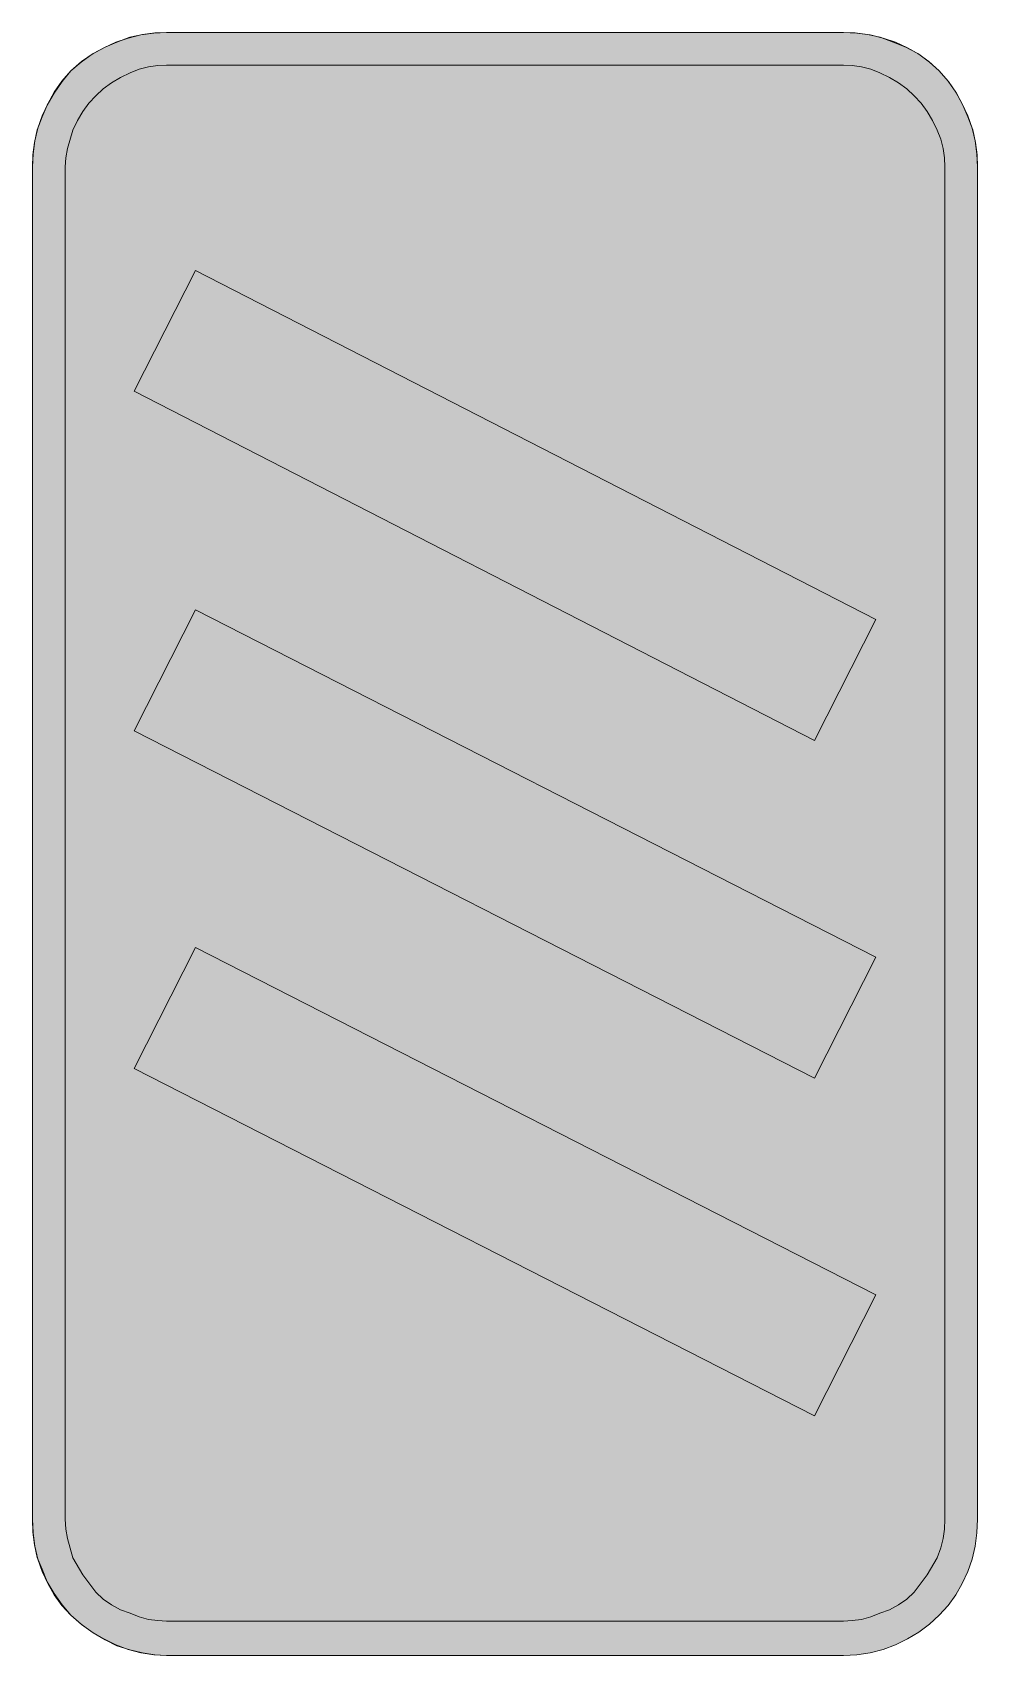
# Model space of a CAD drawing. Header units: metres. Extents: x 205 to 353, y 10 to 264.
import ezdxf

# ---------------------------------------------------------------- set-up
doc = ezdxf.new("R2010")
doc.units = ezdxf.units.M
for name, color, linetype, true_color in [('FILL_BLUE_0000FF', 7, 'Continuous', 0x0000ff), ('FILL_WHITE_FFFFFF', 7, 'Continuous', 0xffffff), ('STROKE_BLUE_0000FF', 7, 'Continuous', 0x0000ff)]:
    doc.layers.add(name, color=color, linetype=linetype, true_color=true_color)

msp = doc.modelspace()

# ---------------------------------------------------------------- hatches: boundary and pattern name
at = {"layer": 'FILL_BLUE_0000FF', "true_color": 0x0000ff}
h = msp.add_hatch(color=7, dxfattribs=at)
h.dxf.hatch_style = 1
h.paths.add_polyline_path([(226.05, 15.54), (224.65, 15.6), (223.2, 15.8), (221.75, 16.17), (220.35, 16.74), (218.83, 17.3), (217.43, 18.05), (216.13, 18.98), (214.95, 20.04), (212.93, 22.74), (211.35, 25.44), (210.53, 28.44), (210.25, 29.91), (210.15, 31.44), (210.15, 242.94), (210.25, 244.34), (210.53, 245.79), (211.35, 248.64), (212.08, 250.16), (212.93, 251.56), (213.88, 252.86), (214.95, 254.04), (216.13, 255.11), (217.43, 256.07), (218.83, 256.91), (220.35, 257.64), (221.75, 258.21), (223.2, 258.58), (224.65, 258.78), (226.05, 258.84), (331.95, 258.84), (333.35, 258.78), (334.8, 258.58), (336.25, 258.21), (337.65, 257.64), (339.17, 256.91), (340.58, 256.07), (341.87, 255.11), (343.05, 254.04), (344.12, 252.86), (345.08, 251.56), (345.92, 250.16), (346.65, 248.64), (347.22, 247.24), (347.59, 245.79), (347.79, 244.34), (347.85, 242.94), (347.85, 31.44), (347.79, 29.91), (347.59, 28.44), (347.22, 26.97), (346.65, 25.44), (345.08, 22.74), (343.05, 20.04), (341.87, 18.98), (340.58, 18.05), (339.17, 17.3), (337.65, 16.74), (336.25, 16.17), (334.8, 15.8), (333.35, 15.6), (331.95, 15.54), (226.05, 15.54)])
at = {"layer": 'FILL_WHITE_FFFFFF', "true_color": 0xffffff}
h = msp.add_hatch(color=7, dxfattribs=at)
h.dxf.hatch_style = 1
h.paths.add_polyline_path([(226.05, 10.14), (224.2, 10.25), (222.26, 10.55), (220.27, 11.03), (218.25, 11.64), (216.41, 12.6), (214.54, 13.7), (212.72, 14.97), (211.05, 16.44), (209.71, 18.07), (208.46, 19.82), (207.38, 21.67), (206.55, 23.64), (205.81, 25.49), (205.35, 27.43), (205.12, 29.42), (205.05, 31.44), (205.05, 242.94), (205.12, 244.79), (205.35, 246.73), (205.81, 248.72), (206.55, 250.74), (207.38, 252.58), (208.46, 254.45), (209.71, 256.27), (211.05, 257.94), (212.72, 259.4), (214.54, 260.64), (216.41, 261.65), (218.25, 262.44), (220.27, 263.18), (222.26, 263.64), (224.2, 263.87), (226.05, 263.94), (331.95, 263.94), (333.8, 263.87), (335.74, 263.64), (337.73, 263.18), (339.75, 262.44), (341.72, 261.65), (343.58, 260.64), (345.32, 259.4), (346.95, 257.94), (348.41, 256.27), (349.65, 254.45), (350.66, 252.58), (351.45, 250.74), (352.19, 248.72), (352.65, 246.73), (352.88, 244.79), (352.95, 242.94), (352.95, 31.44), (352.85, 29.32), (352.56, 27.24), (352.08, 25.22), (351.41, 23.27), (350.56, 21.4), (349.53, 19.63), (348.33, 17.97), (346.95, 16.44), (345.42, 15.05), (343.76, 13.81), (341.99, 12.73), (340.13, 11.83), (338.17, 11.11), (336.15, 10.58), (334.07, 10.25), (331.95, 10.14), (226.05, 10.14)])
h = msp.add_hatch(color=7, dxfattribs=at)
h.dxf.hatch_style = 1
h.paths.add_polyline_path([(337.05, 172.14), (327.45, 153.24), (220.95, 207.84), (230.55, 226.74), (337.05, 172.14)])
h = msp.add_hatch(color=7, dxfattribs=at)
h.dxf.hatch_style = 1
h.paths.add_polyline_path([(337.05, 119.34), (327.45, 100.44), (220.95, 154.74), (230.55, 173.64), (337.05, 119.34)])
h = msp.add_hatch(color=7, dxfattribs=at)
h.dxf.hatch_style = 1
h.paths.add_polyline_path([(337.05, 66.54), (327.45, 47.64), (220.95, 101.94), (230.55, 120.84), (337.05, 66.54)])

# ---------------------------------------------------------------- linework, layer by layer
at = {"layer": 'FILL_BLUE_0000FF', "lineweight": 0, "true_color": 0x0000ff}
msp.add_lwpolyline([(226.05, 15.54), (224.65, 15.6), (223.2, 15.8), (221.75, 16.17), (220.35, 16.74), (218.83, 17.3), (217.43, 18.05), (216.13, 18.98), (214.95, 20.04), (212.93, 22.74), (211.35, 25.44), (210.53, 28.44), (210.25, 29.91), (210.15, 31.44), (210.15, 242.94), (210.25, 244.34), (210.53, 245.79), (211.35, 248.64), (212.08, 250.16), (212.93, 251.56), (213.88, 252.86), (214.95, 254.04), (216.13, 255.11), (217.43, 256.07), (218.83, 256.91), (220.35, 257.64), (221.75, 258.21), (223.2, 258.58), (224.65, 258.78), (226.05, 258.84), (331.95, 258.84), (333.35, 258.78), (334.8, 258.58), (336.25, 258.21), (337.65, 257.64), (339.17, 256.91), (340.58, 256.07), (341.87, 255.11), (343.05, 254.04), (344.12, 252.86), (345.08, 251.56), (345.92, 250.16), (346.65, 248.64), (347.22, 247.24), (347.59, 245.79), (347.79, 244.34), (347.85, 242.94), (347.85, 31.44), (347.79, 29.91), (347.59, 28.44), (347.22, 26.97), (346.65, 25.44), (345.08, 22.74), (343.05, 20.04), (341.87, 18.98), (340.58, 18.05), (339.17, 17.3), (337.65, 16.74), (336.25, 16.17), (334.8, 15.8), (333.35, 15.6), (331.95, 15.54)], close=True, dxfattribs=at)
at = {"layer": 'FILL_WHITE_FFFFFF', "lineweight": 0, "true_color": 0xffffff}
msp.add_lwpolyline([(226.05, 10.14), (224.2, 10.25), (222.26, 10.55), (220.27, 11.03), (218.25, 11.64), (216.41, 12.6), (214.54, 13.7), (212.72, 14.97), (211.05, 16.44), (209.71, 18.07), (208.46, 19.82), (207.38, 21.67), (206.55, 23.64), (205.81, 25.49), (205.35, 27.43), (205.12, 29.42), (205.05, 31.44), (205.05, 242.94), (205.12, 244.79), (205.35, 246.73), (205.81, 248.72), (206.55, 250.74), (207.38, 252.58), (208.46, 254.45), (209.71, 256.27), (211.05, 257.94), (212.72, 259.4), (214.54, 260.64), (216.41, 261.65), (218.25, 262.44), (220.27, 263.18), (222.26, 263.64), (224.2, 263.87), (226.05, 263.94), (331.95, 263.94), (333.8, 263.87), (335.74, 263.64), (337.73, 263.18), (339.75, 262.44), (341.72, 261.65), (343.58, 260.64), (345.32, 259.4), (346.95, 257.94), (348.41, 256.27), (349.65, 254.45), (350.66, 252.58), (351.45, 250.74), (352.19, 248.72), (352.65, 246.73), (352.88, 244.79), (352.95, 242.94), (352.95, 31.44), (352.85, 29.32), (352.56, 27.24), (352.08, 25.22), (351.41, 23.27), (350.56, 21.4), (349.53, 19.63), (348.33, 17.97), (346.95, 16.44), (345.42, 15.05), (343.76, 13.81), (341.99, 12.73), (340.13, 11.83), (338.17, 11.11), (336.15, 10.58), (334.07, 10.25), (331.95, 10.14)], close=True, dxfattribs=at)
at = {"layer": 'FILL_WHITE_FFFFFF', "lineweight": 0, "true_color": 0x0000ff}
for points in [[(337.05, 172.14), (327.45, 153.24), (220.95, 207.84), (230.55, 226.74)], [(337.05, 119.34), (327.45, 100.44), (220.95, 154.74), (230.55, 173.64)], [(337.05, 66.54), (327.45, 47.64), (220.95, 101.94), (230.55, 120.84)]]:
    msp.add_lwpolyline(points, close=True, dxfattribs=at)
at = {"layer": 'STROKE_BLUE_0000FF', "lineweight": 0, "true_color": 0x0000ff}
msp.add_lwpolyline([(352.95, 31.44), (352.95, 242.94), (352.85, 244.96), (352.56, 246.97), (352.08, 248.95), (351.41, 250.89), (350.56, 252.77), (349.53, 254.58), (348.33, 256.31), (346.95, 257.94), (345.42, 259.32), (343.76, 260.52), (341.99, 261.55), (340.12, 262.4), (338.17, 263.07), (336.15, 263.55), (334.07, 263.84), (331.95, 263.94), (226.05, 263.94), (224.03, 263.84), (222.02, 263.55), (220.04, 263.07), (218.1, 262.4), (216.22, 261.55), (214.41, 260.52), (212.68, 259.32), (211.05, 257.94), (209.67, 256.31), (208.47, 254.58), (207.44, 252.77), (206.59, 250.89), (205.92, 248.95), (205.44, 246.97), (205.15, 244.96), (205.05, 242.94), (205.05, 31.44), (205.15, 29.32), (205.44, 27.24), (205.92, 25.22), (206.59, 23.26), (207.44, 21.4), (208.47, 19.63), (209.67, 17.97), (211.05, 16.44), (212.68, 15.05), (214.41, 13.81), (216.22, 12.73), (218.1, 11.83), (220.04, 11.11), (222.02, 10.58), (224.03, 10.25), (226.05, 10.14), (331.95, 10.14), (334.07, 10.25), (336.15, 10.58), (338.17, 11.11), (340.12, 11.83), (341.99, 12.73), (343.76, 13.81), (345.42, 15.05), (346.95, 16.44), (348.33, 17.97), (349.53, 19.63), (350.56, 21.4), (351.41, 23.26), (352.08, 25.22), (352.56, 27.24), (352.85, 29.32), (352.95, 31.44)], dxfattribs=at)

doc.saveas('drawing.dxf')
